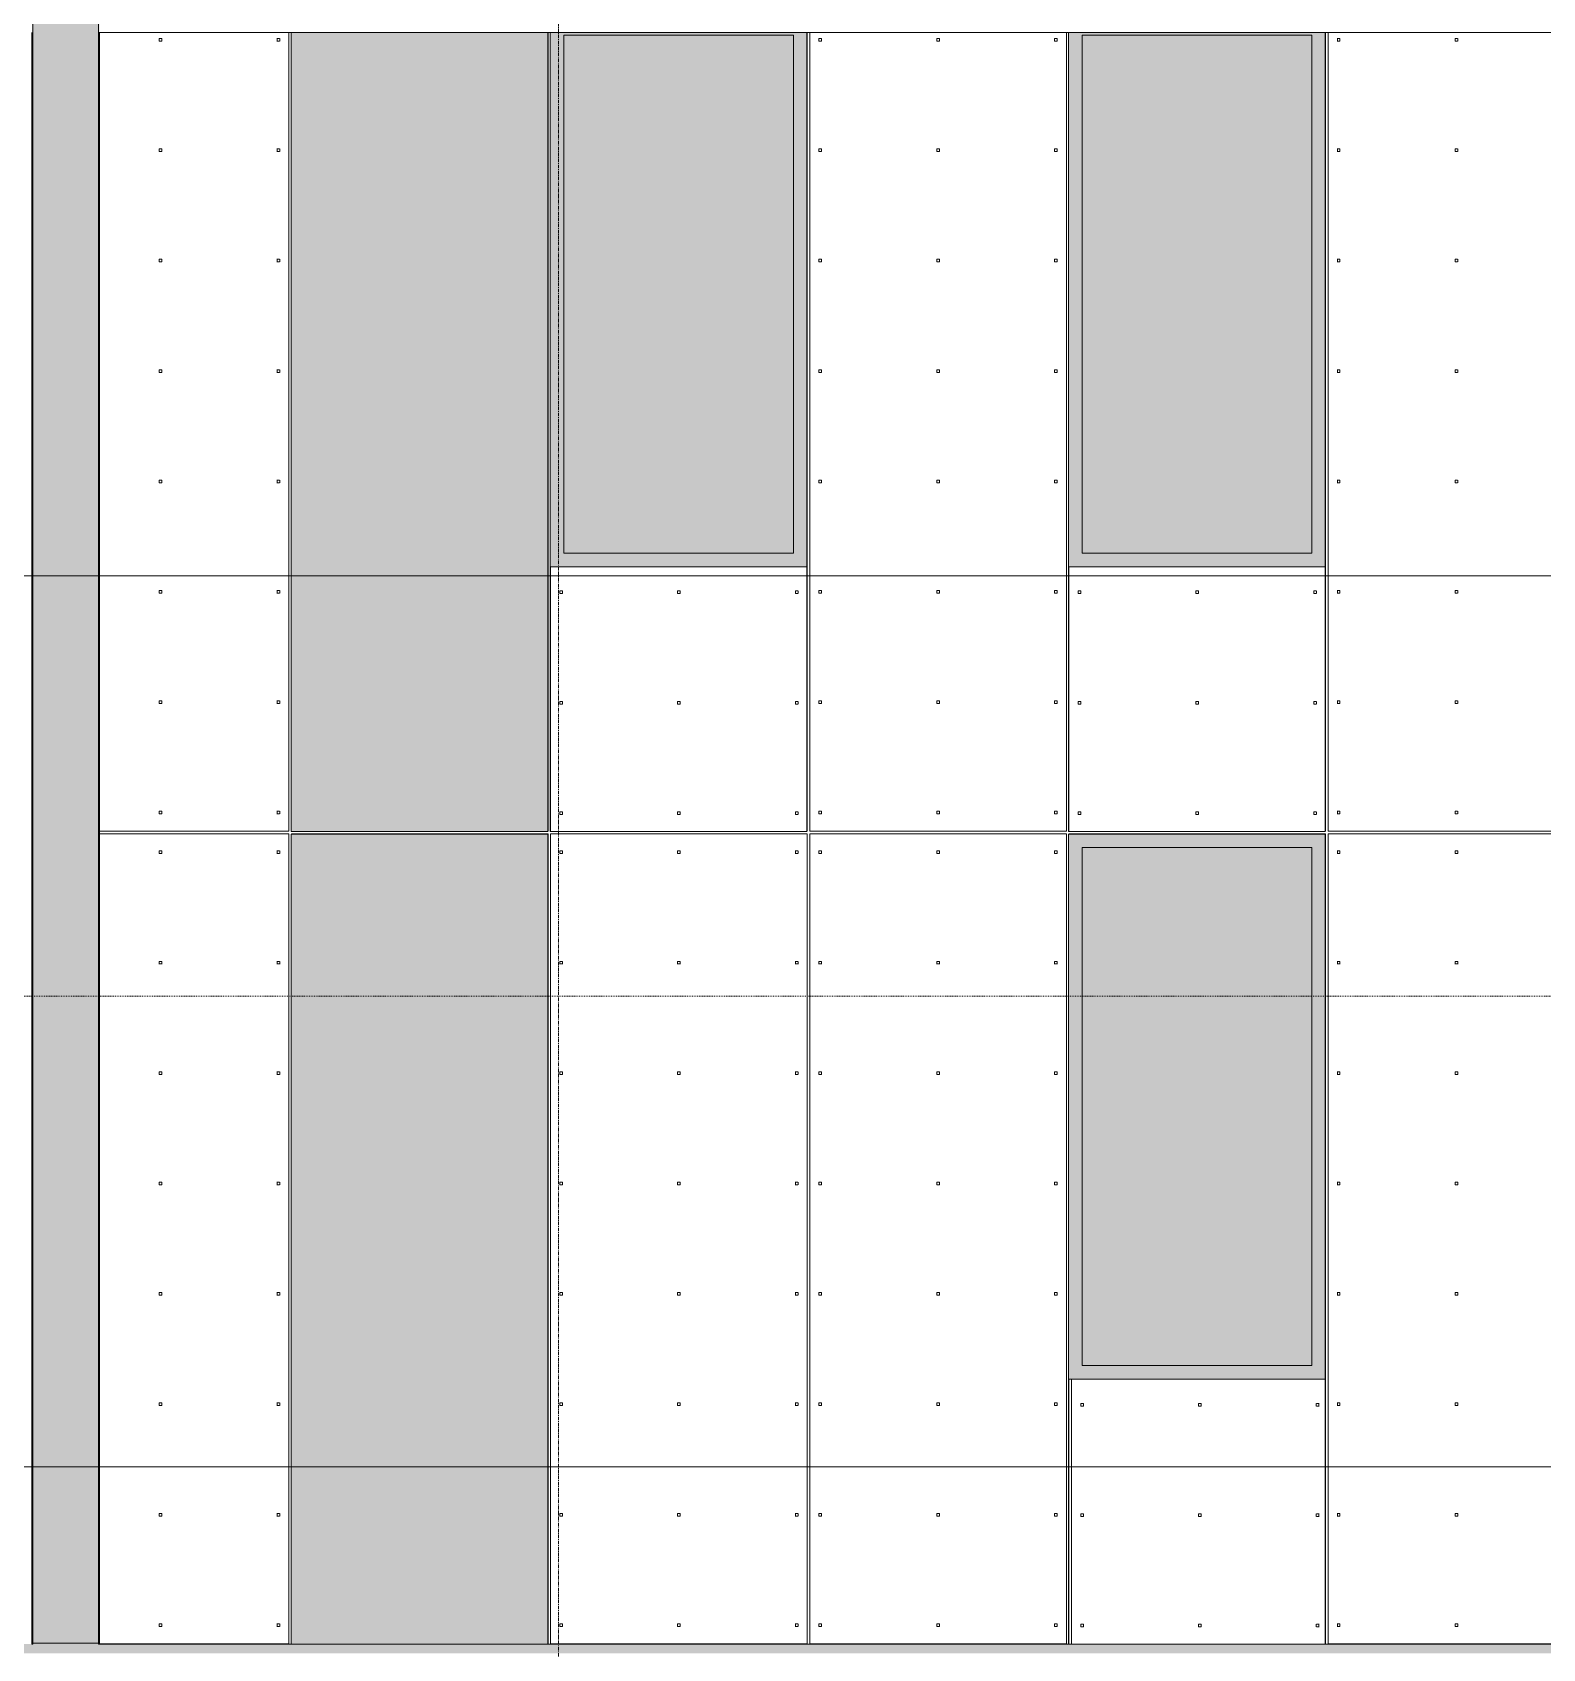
# Model space of a CAD drawing. Header units: inches. Extents: x -4179 to 1631, y -360 to 585.
# Drawn here: x -3559.3 to -3335.5, y 109.1 to 348.5 of the extents above; entities that cross this region are included whole.
import ezdxf

# ---------------------------------------------------------------- set-up
doc = ezdxf.new("R2010")
doc.units = ezdxf.units.IN
doc.header["$MEASUREMENT"] = 0
doc.linetypes.add('Aligning Line 1_8_', pattern=[0.25, 0.125, -0.125])
doc.linetypes.add('Grid Line 1_2_', pattern=[0.875, 0.5, -0.125, 0.125, -0.125])
for name, color, linetype, lineweight in [('0-1', 7, 'Continuous', 5), ('A-CLNG', 13, 'Continuous', 13), ('A-CLNG-1', 13, 'Continuous', 5), ('A-FLOR-LEVL-1', 51, 'Grid Line 1_2_', 9), ('A-GENM', 5, 'Continuous', 9), ('A-GLAZ', 151, 'Continuous', 13), ('A-GLAZ-1', 251, 'Continuous', 9), ('A-WALL', 113, 'Continuous', 13), ('A-WALL-PATT-1', 251, 'Continuous', 9), ('G-ANNO-SYMB', 111, 'Aligning Line 1_8_', 9), ('S-GRID-1', 1, 'Grid Line 1_2_', 9)]:
    doc.layers.add(name, color=color, linetype=linetype, lineweight=lineweight)

# ---------------------------------------------------------------- blocks, each defined once
blk = doc.blocks.new('CTR - 2nd Phase_rvt-1-BUILDING ELEVATION - WEST')
at = {"layer": 'A-FLOR-LEVL-1'}
for p, q in [((-4168.71, 268), (-1814.21, 268)), ((-4168.71, 136), (-1814.21, 136))]:
    blk.add_line(p, q, dxfattribs=at)
blk = doc.blocks.new('CTR - 1st Phase - Common Walls_rvt-1-BUILDING ELEVATION - WEST')
at = {"layer": 'A-FLOR-LEVL-1'}
for p, q in [((-4168.71, 268), (-1814.21, 268)), ((-4168.71, 136), (-1814.21, 136))]:
    blk.add_line(p, q, dxfattribs=at)
blk = doc.blocks.new('CTR - 1st Phase -Stairs _ Elevators_rvt-1-BUILDING ELEVATION - WEST')
at = {"layer": 'A-FLOR-LEVL-1'}
for p, q in [((-4168.71, 268), (-1814.21, 268)), ((-4168.71, 136), (-1814.21, 136))]:
    blk.add_line(p, q, dxfattribs=at)
blk = doc.blocks.new('Basic Wall _ EXT - FIBER CEMENT - LARGE - ___-2162463-BUILDING ELEVATION - WEST')
at = {"layer": 'A-WALL'}
for p, q in [((-3549.34, 348.53), (-3549.34, 348.55)), ((-3549.34, 348.51), (-3549.34, 348.53)), ((-3549.34, 348.51), (-3300.91, 348.51))]:
    blk.add_line(p, q, dxfattribs=at)
blk = doc.blocks.new('_THE_ WINDOW _ DOOR - Window - 3rd Floor-V7-BUILDING ELEVATION - WEST')
at = {"layer": 'A-GLAZ'}
h = blk.add_hatch(color=256, dxfattribs=at)
h.paths.add_polyline_path([(-3405.74, 269.37), (-3367.71, 269.37), (-3367.71, 348.51), (-3405.74, 348.51), (-3405.74, 343.6)], flags=0)
h.paths.add_polyline_path([(-3390.6, 271.37), (-3403.74, 271.37), (-3403.74, 348.12), (-3369.71, 348.12), (-3369.71, 271.37)], flags=0)
blk.add_hatch(color=256, dxfattribs=at).paths.add_polyline_path([(-3403.74, 271.37), (-3369.71, 271.37), (-3369.71, 348.12), (-3403.74, 348.12), (-3403.74, 305.4)], flags=0)
at = {"layer": 'A-GLAZ-1'}
h = blk.add_hatch(dxfattribs=at)
h.set_pattern_fill('FP_22', color=256, style=0, pattern_type=2)
h.set_pattern_definition([(180, (-3407.48, 287.55), (38.4, 120.38), [0.392, -38.007]), (180, (-3407.48, 287.95), (38.4, 120.38), [0.392, -38.007]), (180, (-3407.48, 303.91), (38.4, 120.38), [0.392, -38.007]), (180, (-3407.48, 304.3), (38.4, 120.38), [0.392, -38.007]), (180, (-3407.48, 320.27), (38.4, 120.38), [0.392, -38.007]), (180, (-3407.48, 320.66), (38.4, 120.38), [0.392, -38.007]), (180, (-3407.48, 336.62), (38.4, 120.38), [0.392, -38.007]), (180, (-3407.48, 337.02), (38.4, 120.38), [0.392, -38.007]), (180, (-3407.48, 352.98), (38.4, 120.38), [0.392, -38.007]), (180, (-3407.48, 353.38), (38.4, 120.38), [0.392, -38.007]), (180, (-3407.48, 369.34), (38.4, 120.38), [0.392, -38.007]), (180, (-3407.48, 369.73), (38.4, 120.375), [0.392, -38.007]), (180, (-3407.48, 385.7), (38.4, 120.375), [0.392, -38.007]), (180, (-3407.48, 386.09), (38.4, 120.375), [0.392, -38.007]), (180, (-3407.48, 402.05), (38.4, 120.375), [0.392, -38.007]), (180, (-3407.48, 402.45), (38.4, 120.375), [0.392, -38.007]), (180, (-3424.93, 287.55), (38.4, 120.38), [0.392, -38.007]), (180, (-3424.93, 287.95), (38.4, 120.38), [0.392, -38.007]), (180, (-3424.93, 303.91), (38.4, 120.38), [0.392, -38.007]), (180, (-3424.93, 304.3), (38.4, 120.38), [0.392, -38.007]), (180, (-3424.93, 320.27), (38.4, 120.38), [0.392, -38.007]), (180, (-3424.93, 320.66), (38.4, 120.38), [0.392, -38.007]), (180, (-3424.93, 336.62), (38.4, 120.38), [0.392, -38.007]), (180, (-3424.93, 337.02), (38.4, 120.38), [0.392, -38.007]), (180, (-3424.93, 352.98), (38.4, 120.38), [0.392, -38.007]), (180, (-3424.93, 353.38), (38.4, 120.38), [0.392, -38.007]), (180, (-3424.93, 369.34), (38.4, 120.375), [0.392, -38.007]), (180, (-3424.93, 369.73), (38.4, 120.375), [0.392, -38.007]), (180, (-3424.93, 385.7), (38.4, 120.375), [0.392, -38.007]), (180, (-3424.93, 386.09), (38.4, 120.375), [0.392, -38.007]), (180, (-3424.93, 402.05), (38.4, 120.375), [0.392, -38.007]), (180, (-3424.93, 402.45), (38.4, 120.375), [0.392, -38.007]), (180, (-3442.38, 287.55), (38.4, 120.38), [0.392, -38.007]), (180, (-3442.38, 287.95), (38.4, 120.38), [0.392, -38.007]), (180, (-3442.38, 303.91), (38.4, 120.38), [0.392, -38.007]), (180, (-3442.38, 304.3), (38.4, 120.38), [0.392, -38.007]), (180, (-3442.38, 320.27), (38.4, 120.38), [0.392, -38.007]), (180, (-3442.38, 320.66), (38.4, 120.38), [0.392, -38.007]), (180, (-3442.38, 336.62), (38.4, 120.38), [0.392, -38.007]), (180, (-3442.38, 337.02), (38.4, 120.38), [0.392, -38.007]), (180, (-3442.38, 352.98), (38.4, 120.38), [0.392, -38.007]), (180, (-3442.38, 353.38), (38.4, 120.38), [0.392, -38.007]), (180, (-3442.38, 369.34), (38.4, 120.375), [0.392, -38.007]), (180, (-3442.38, 369.73), (38.4, 120.375), [0.392, -38.007]), (180, (-3442.38, 385.7), (38.4, 120.375), [0.392, -38.007]), (180, (-3442.38, 386.09), (38.4, 120.375), [0.392, -38.007]), (180, (-3442.38, 402.05), (38.4, 120.375), [0.392, -38.007]), (180, (-3442.38, 402.45), (38.4, 120.375), [0.392, -38.007]), (90, (-3405.736, 285), (38.4, -2e-15), [120, -0.375]), (90, (-3406.11, 285), (38.4, -2e-15), [120, -0.375]), (90, (-3407.477, 287.554), (38.4, -2e-15), [0.392, -119.982]), (90, (-3407.477, 303.91), (38.4, -2e-15), [0.392, -119.982]), (90, (-3407.477, 320.268), (38.4, -2e-15), [0.392, -119.982]), (90, (-3407.477, 336.625), (38.4, -2e-15), [0.392, -119.982]), (90, (-3407.477, 352.982), (38.4, -2e-15), [0.392, -119.982]), (90, (-3407.477, 369.34), (38.4, -2e-15), [0.392, -119.982]), (90, (-3407.477, 385.697), (38.4, -2e-15), [0.392, -119.982]), (90, (-3407.477, 402.054), (38.4, -2e-15), [0.392, -119.982]), (90, (-3407.87, 287.554), (38.4, -2e-15), [0.392, -119.982]), (90, (-3407.87, 303.91), (38.4, -2e-15), [0.392, -119.982]), (90, (-3407.87, 320.268), (38.4, -2e-15), [0.392, -119.982]), (90, (-3407.87, 336.625), (38.4, -2e-15), [0.392, -119.982]), (90, (-3407.87, 352.982), (38.4, -2e-15), [0.392, -119.982]), (90, (-3407.87, 369.34), (38.4, -2e-15), [0.392, -119.982]), (90, (-3407.87, 385.697), (38.4, -2e-15), [0.392, -119.982]), (90, (-3407.87, 402.054), (38.4, -2e-15), [0.392, -119.982]), (90, (-3424.927, 287.554), (38.4, -2e-15), [0.392, -119.982]), (90, (-3424.927, 303.91), (38.4, -2e-15), [0.392, -119.982]), (90, (-3424.927, 320.268), (38.4, -2e-15), [0.392, -119.982]), (90, (-3424.927, 336.625), (38.4, -2e-15), [0.392, -119.982]), (90, (-3424.927, 352.982), (38.4, -2e-15), [0.392, -119.982]), (90, (-3424.927, 369.34), (38.4, -2e-15), [0.392, -119.982]), (90, (-3424.927, 385.697), (38.4, -2e-15), [0.392, -119.982]), (90, (-3424.927, 402.054), (38.4, -2e-15), [0.392, -119.982]), (90, (-3425.32, 287.554), (38.4, -2e-15), [0.392, -119.982]), (90, (-3425.32, 303.91), (38.4, -2e-15), [0.392, -119.982]), (90, (-3425.32, 320.268), (38.4, -2e-15), [0.392, -119.982]), (90, (-3425.32, 336.625), (38.4, -2e-15), [0.392, -119.982]), (90, (-3425.32, 352.982), (38.4, -2e-15), [0.392, -119.982]), (90, (-3425.32, 369.34), (38.4, -2e-15), [0.392, -119.982]), (90, (-3425.32, 385.697), (38.4, -2e-15), [0.392, -119.982]), (90, (-3425.32, 402.054), (38.4, -2e-15), [0.392, -119.982]), (90, (-3442.377, 287.554), (38.4, -2e-15), [0.392, -119.982]), (90, (-3442.377, 303.91), (38.4, -2e-15), [0.392, -119.982]), (90, (-3442.377, 320.268), (38.4, -2e-15), [0.392, -119.982]), (90, (-3442.377, 336.625), (38.4, -2e-15), [0.392, -119.982]), (90, (-3442.377, 352.982), (38.4, -2e-15), [0.392, -119.982]), (90, (-3442.377, 369.34), (38.4, -2e-15), [0.392, -119.982]), (90, (-3442.377, 385.697), (38.4, -2e-15), [0.392, -119.982]), (90, (-3442.377, 402.054), (38.4, -2e-15), [0.392, -119.982]), (90, (-3442.77, 287.554), (38.4, -2e-15), [0.392, -119.982]), (90, (-3442.77, 303.91), (38.4, -2e-15), [0.392, -119.982]), (90, (-3442.77, 320.268), (38.4, -2e-15), [0.392, -119.982]), (90, (-3442.77, 336.625), (38.4, -2e-15), [0.392, -119.982]), (90, (-3442.77, 352.982), (38.4, -2e-15), [0.392, -119.982]), (90, (-3442.77, 369.34), (38.4, -2e-15), [0.392, -119.982]), (90, (-3442.77, 385.697), (38.4, -2e-15), [0.392, -119.982]), (90, (-3442.77, 402.054), (38.4, -2e-15), [0.392, -119.982]), (0, (-3444.14, 284.62), (38.4, 120.38), [38.025, -0.375]), (0, (-3444.14, 285), (38.4, 120.38), [38.025, -0.375])])
h.paths.add_polyline_path([(-3367.71, 230.12), (-3367.71, 269.37), (-3405.74, 269.37), (-3405.74, 230.12), (-3369.71, 230.12)], flags=0)
at = {"layer": 'A-GLAZ'}
for p, q in [((-3405.74, 348.53), (-3405.74, 269.37)), ((-3403.74, 348.12), (-3369.71, 348.12)), ((-3403.74, 271.37), (-3403.74, 348.12)), ((-3369.71, 348.12), (-3369.71, 271.37)), ((-3367.71, 269.37), (-3367.71, 348.52)), ((-3369.71, 271.37), (-3403.74, 271.37)), ((-3405.74, 269.37), (-3367.71, 269.37)), ((-3405.74, 269.37), (-3405.74, 230.12)), ((-3367.71, 230.12), (-3367.71, 269.37)), ((-3405.74, 230.12), (-3367.71, 230.12))]:
    blk.add_line(p, q, dxfattribs=at)
blk = doc.blocks.new('_THE_ WINDOW _ DOOR - hvac panel - 3rd floor-V9-BUILDING ELEVATION - WEST')
at = {"layer": 'A-GLAZ-1'}
h = blk.add_hatch(dxfattribs=at)
h.set_pattern_fill('FP_24', color=256, style=0, pattern_type=2)
h.set_pattern_definition([(180, (-3508.124, 294.812), (-1, 1), [0.5, -1.5]), (90, (-3508.374, 294.562), (1, 1), [0.5, -1.5])])
h.paths.add_polyline_path([(-3482.91, 230.12), (-3482.91, 348.51), (-3520.94, 348.51), (-3520.94, 230.12), (-3507.32, 230.12)], flags=0)
at = {"layer": 'A-GLAZ'}
for p, q in [((-3520.94, 348.52), (-3520.94, 230.12)), ((-3482.91, 230.12), (-3482.91, 348.52)), ((-3520.94, 230.12), (-3482.91, 230.12))]:
    blk.add_line(p, q, dxfattribs=at)
blk = doc.blocks.new('_THE_ WINDOW _ DOOR - Window - 2nd Floor-2113400-BUILDING ELEVATION - WEST')
at = {"layer": 'A-GLAZ'}
h = blk.add_hatch(color=256, dxfattribs=at)
h.paths.add_polyline_path([(-2443.36, 149), (-2407.34, 149), (-2407.34, 229.75), (-2445.36, 229.75), (-2445.36, 149)], flags=0)
h.paths.add_polyline_path([(-2443.36, 151), (-2443.36, 227.75), (-2409.34, 227.75), (-2409.34, 151)], flags=0)
blk.add_hatch(color=256, dxfattribs=at).paths.add_polyline_path([(-2443.36, 151), (-2409.34, 151), (-2409.34, 227.75), (-2443.36, 227.75), (-2443.36, 160.21)], flags=0)
at = {"layer": 'A-GLAZ-1'}
h = blk.add_hatch(dxfattribs=at)
h.set_pattern_fill('FP_25', color=256, style=0, pattern_type=2)
h.set_pattern_definition([(180, (-2447.1, 167.18), (38.4, 120.38), [0.392, -38.007]), (180, (-2447.1, 167.57), (38.4, 120.38), [0.392, -38.007]), (180, (-2447.1, 183.54), (38.4, 120.38), [0.392, -38.007]), (180, (-2447.1, 183.93), (38.4, 120.38), [0.392, -38.007]), (180, (-2447.1, 199.89), (38.4, 120.38), [0.392, -38.007]), (180, (-2447.1, 200.29), (38.4, 120.38), [0.392, -38.007]), (180, (-2447.1, 216.25), (38.4, 120.38), [0.392, -38.007]), (180, (-2447.1, 216.64), (38.4, 120.38), [0.392, -38.007]), (180, (-2447.1, 232.61), (38.4, 120.38), [0.392, -38.007]), (180, (-2447.1, 233), (38.4, 120.38), [0.392, -38.007]), (180, (-2447.1, 248.96), (38.4, 120.38), [0.392, -38.007]), (180, (-2447.1, 249.36), (38.4, 120.375), [0.392, -38.007]), (180, (-2447.1, 265.32), (38.4, 120.375), [0.392, -38.007]), (180, (-2447.1, 265.71), (38.4, 120.375), [0.392, -38.007]), (180, (-2447.1, 281.68), (38.4, 120.375), [0.392, -38.007]), (180, (-2447.1, 282.07), (38.4, 120.375), [0.392, -38.007]), (180, (-2464.55, 167.18), (38.4, 120.38), [0.392, -38.007]), (180, (-2464.55, 167.57), (38.4, 120.38), [0.392, -38.007]), (180, (-2464.55, 183.54), (38.4, 120.38), [0.392, -38.007]), (180, (-2464.55, 183.93), (38.4, 120.38), [0.392, -38.007]), (180, (-2464.55, 199.89), (38.4, 120.38), [0.392, -38.007]), (180, (-2464.55, 200.29), (38.4, 120.38), [0.392, -38.007]), (180, (-2464.55, 216.25), (38.4, 120.38), [0.392, -38.007]), (180, (-2464.55, 216.64), (38.4, 120.38), [0.392, -38.007]), (180, (-2464.55, 232.61), (38.4, 120.38), [0.392, -38.007]), (180, (-2464.55, 233), (38.4, 120.38), [0.392, -38.007]), (180, (-2464.55, 248.96), (38.4, 120.375), [0.392, -38.007]), (180, (-2464.55, 249.36), (38.4, 120.375), [0.392, -38.007]), (180, (-2464.55, 265.32), (38.4, 120.375), [0.392, -38.007]), (180, (-2464.55, 265.71), (38.4, 120.375), [0.392, -38.007]), (180, (-2464.55, 281.68), (38.4, 120.375), [0.392, -38.007]), (180, (-2464.55, 282.07), (38.4, 120.375), [0.392, -38.007]), (180, (-2482, 167.18), (38.4, 120.38), [0.392, -38.007]), (180, (-2482, 167.57), (38.4, 120.38), [0.392, -38.007]), (180, (-2482, 183.54), (38.4, 120.38), [0.392, -38.007]), (180, (-2482, 183.93), (38.4, 120.38), [0.392, -38.007]), (180, (-2482, 199.89), (38.4, 120.38), [0.392, -38.007]), (180, (-2482, 200.29), (38.4, 120.38), [0.392, -38.007]), (180, (-2482, 216.25), (38.4, 120.38), [0.392, -38.007]), (180, (-2482, 216.64), (38.4, 120.38), [0.392, -38.007]), (180, (-2482, 232.61), (38.4, 120.38), [0.392, -38.007]), (180, (-2482, 233), (38.4, 120.38), [0.392, -38.007]), (180, (-2482, 248.96), (38.4, 120.375), [0.392, -38.007]), (180, (-2482, 249.36), (38.4, 120.375), [0.392, -38.007]), (180, (-2482, 265.32), (38.4, 120.375), [0.392, -38.007]), (180, (-2482, 265.71), (38.4, 120.375), [0.392, -38.007]), (180, (-2482, 281.68), (38.4, 120.375), [0.392, -38.007]), (180, (-2482, 282.07), (38.4, 120.375), [0.392, -38.007]), (90, (-2445.36, 164.625), (38.4, -2e-15), [120, -0.375]), (90, (-2445.736, 164.625), (38.4, -2e-15), [120, -0.375]), (90, (-2447.102, 167.18), (38.4, -2e-15), [0.392, -119.982]), (90, (-2447.102, 183.536), (38.4, -2e-15), [0.392, -119.982]), (90, (-2447.102, 199.893), (38.4, -2e-15), [0.392, -119.982]), (90, (-2447.102, 216.25), (38.4, -2e-15), [0.392, -119.982]), (90, (-2447.102, 232.607), (38.4, -2e-15), [0.392, -119.982]), (90, (-2447.102, 248.964), (38.4, -2e-15), [0.392, -119.982]), (90, (-2447.102, 265.322), (38.4, -2e-15), [0.392, -119.982]), (90, (-2447.102, 281.68), (38.4, -2e-15), [0.392, -119.982]), (90, (-2447.495, 167.18), (38.4, -2e-15), [0.392, -119.982]), (90, (-2447.495, 183.536), (38.4, -2e-15), [0.392, -119.982]), (90, (-2447.495, 199.893), (38.4, -2e-15), [0.392, -119.982]), (90, (-2447.495, 216.25), (38.4, -2e-15), [0.392, -119.982]), (90, (-2447.495, 232.607), (38.4, -2e-15), [0.392, -119.982]), (90, (-2447.495, 248.964), (38.4, -2e-15), [0.392, -119.982]), (90, (-2447.495, 265.322), (38.4, -2e-15), [0.392, -119.982]), (90, (-2447.495, 281.68), (38.4, -2e-15), [0.392, -119.982]), (90, (-2464.552, 167.18), (38.4, -2e-15), [0.392, -119.982]), (90, (-2464.552, 183.536), (38.4, -2e-15), [0.392, -119.982]), (90, (-2464.552, 199.893), (38.4, -2e-15), [0.392, -119.982]), (90, (-2464.552, 216.25), (38.4, -2e-15), [0.392, -119.982]), (90, (-2464.552, 232.607), (38.4, -2e-15), [0.392, -119.982]), (90, (-2464.552, 248.964), (38.4, -2e-15), [0.392, -119.982]), (90, (-2464.552, 265.322), (38.4, -2e-15), [0.392, -119.982]), (90, (-2464.552, 281.68), (38.4, -2e-15), [0.392, -119.982]), (90, (-2464.945, 167.18), (38.4, -2e-15), [0.392, -119.982]), (90, (-2464.945, 183.536), (38.4, -2e-15), [0.392, -119.982]), (90, (-2464.945, 199.893), (38.4, -2e-15), [0.392, -119.982]), (90, (-2464.945, 216.25), (38.4, -2e-15), [0.392, -119.982]), (90, (-2464.945, 232.607), (38.4, -2e-15), [0.392, -119.982]), (90, (-2464.945, 248.964), (38.4, -2e-15), [0.392, -119.982]), (90, (-2464.945, 265.322), (38.4, -2e-15), [0.392, -119.982]), (90, (-2464.945, 281.68), (38.4, -2e-15), [0.392, -119.982]), (90, (-2482.002, 167.18), (38.4, -2e-15), [0.392, -119.982]), (90, (-2482.002, 183.536), (38.4, -2e-15), [0.392, -119.982]), (90, (-2482.002, 199.893), (38.4, -2e-15), [0.392, -119.982]), (90, (-2482.002, 216.25), (38.4, -2e-15), [0.392, -119.982]), (90, (-2482.002, 232.607), (38.4, -2e-15), [0.392, -119.982]), (90, (-2482.002, 248.964), (38.4, -2e-15), [0.392, -119.982]), (90, (-2482.002, 265.322), (38.4, -2e-15), [0.392, -119.982]), (90, (-2482.002, 281.68), (38.4, -2e-15), [0.392, -119.982]), (90, (-2482.395, 167.18), (38.4, -2e-15), [0.392, -119.982]), (90, (-2482.395, 183.536), (38.4, -2e-15), [0.392, -119.982]), (90, (-2482.395, 199.893), (38.4, -2e-15), [0.392, -119.982]), (90, (-2482.395, 216.25), (38.4, -2e-15), [0.392, -119.982]), (90, (-2482.395, 232.607), (38.4, -2e-15), [0.392, -119.982]), (90, (-2482.395, 248.964), (38.4, -2e-15), [0.392, -119.982]), (90, (-2482.395, 265.322), (38.4, -2e-15), [0.392, -119.982]), (90, (-2482.395, 281.68), (38.4, -2e-15), [0.392, -119.982]), (0, (-2483.76, 164.25), (38.4, 120.38), [38.025, -0.375]), (0, (-2483.76, 164.62), (38.4, 120.38), [38.025, -0.375])])
h.paths.add_polyline_path([(-2445.36, 109.75), (-2407.34, 109.75), (-2407.34, 149), (-2445.36, 149), (-2445.36, 112)], flags=0)
at = {"layer": 'A-GLAZ'}
for p, q in [((-2445.36, 229.75), (-2445.36, 149)), ((-2407.34, 229.75), (-2445.36, 229.75)), ((-2443.36, 227.75), (-2409.34, 227.75)), ((-2443.36, 151), (-2443.36, 227.75)), ((-2409.34, 227.75), (-2409.34, 151)), ((-2407.34, 149), (-2407.34, 229.75)), ((-2409.34, 151), (-2443.36, 151)), ((-2445.36, 149), (-2407.34, 149)), ((-2445.36, 149), (-2445.36, 109.75)), ((-2407.34, 109.75), (-2407.34, 149)), ((-2445.36, 109.75), (-2407.34, 109.75))]:
    blk.add_line(p, q, dxfattribs=at)
blk = doc.blocks.new('_THE_ WINDOW _ DOOR - hvac panel - 2nd floor-2113877-BUILDING ELEVATION - WEST')
at = {"layer": 'A-GLAZ-1'}
h = blk.add_hatch(dxfattribs=at)
h.set_pattern_fill('FP_26', color=256, style=0, pattern_type=2)
h.set_pattern_definition([(0, (-2842.923, 174.437), (1, 1), [0.5, -1.5]), (90, (-2842.673, 174.187), (-1, 1), [0.5, -1.5])])
h.paths.add_polyline_path([(-2856.38, 109.75), (-2830.11, 109.75), (-2830.11, 229.75), (-2868.14, 229.75), (-2868.14, 109.75)], flags=0)
at = {"layer": 'A-GLAZ'}
for p, q in [((-2830.11, 229.75), (-2868.14, 229.75)), ((-2868.14, 109.75), (-2868.14, 229.75)), ((-2830.11, 229.75), (-2830.11, 109.75)), ((-2830.11, 109.75), (-2868.14, 109.75))]:
    blk.add_line(p, q, dxfattribs=at)
blk = doc.blocks.new('_THE_ WINDOW _ DOOR - Window - 3rd Floor-V13-BUILDING ELEVATION - WEST')
at = {"layer": 'A-GLAZ'}
h = blk.add_hatch(color=256, dxfattribs=at)
h.paths.add_polyline_path([(-3482.54, 269.37), (-3444.51, 269.37), (-3444.51, 348.51), (-3482.54, 348.51), (-3482.54, 343.6)], flags=0)
h.paths.add_polyline_path([(-3446.51, 271.37), (-3480.54, 271.37), (-3480.54, 348.12), (-3446.51, 348.12), (-3446.51, 271.4)], flags=0)
blk.add_hatch(color=256, dxfattribs=at).paths.add_polyline_path([(-3480.54, 271.37), (-3446.51, 271.37), (-3446.51, 348.12), (-3480.54, 348.12), (-3480.54, 305.4)], flags=0)
at = {"layer": 'A-GLAZ-1'}
h = blk.add_hatch(dxfattribs=at)
h.set_pattern_fill('FP_30', color=256, style=0, pattern_type=2)
h.set_pattern_definition([(180, (-3484.28, 287.55), (38.4, 120.38), [0.392, -38.007]), (180, (-3484.28, 287.95), (38.4, 120.38), [0.392, -38.007]), (180, (-3484.28, 303.91), (38.4, 120.38), [0.392, -38.007]), (180, (-3484.28, 304.3), (38.4, 120.38), [0.392, -38.007]), (180, (-3484.28, 320.27), (38.4, 120.38), [0.392, -38.007]), (180, (-3484.28, 320.66), (38.4, 120.38), [0.392, -38.007]), (180, (-3484.28, 336.62), (38.4, 120.38), [0.392, -38.007]), (180, (-3484.28, 337.02), (38.4, 120.38), [0.392, -38.007]), (180, (-3484.28, 352.98), (38.4, 120.38), [0.392, -38.007]), (180, (-3484.28, 353.38), (38.4, 120.38), [0.392, -38.007]), (180, (-3484.28, 369.34), (38.4, 120.38), [0.392, -38.007]), (180, (-3484.28, 369.73), (38.4, 120.375), [0.392, -38.007]), (180, (-3484.28, 385.7), (38.4, 120.375), [0.392, -38.007]), (180, (-3484.28, 386.09), (38.4, 120.375), [0.392, -38.007]), (180, (-3484.28, 402.05), (38.4, 120.375), [0.392, -38.007]), (180, (-3484.28, 402.45), (38.4, 120.375), [0.392, -38.007]), (180, (-3501.73, 287.55), (38.4, 120.38), [0.392, -38.007]), (180, (-3501.73, 287.95), (38.4, 120.38), [0.392, -38.007]), (180, (-3501.73, 303.91), (38.4, 120.38), [0.392, -38.007]), (180, (-3501.73, 304.3), (38.4, 120.38), [0.392, -38.007]), (180, (-3501.73, 320.27), (38.4, 120.38), [0.392, -38.007]), (180, (-3501.73, 320.66), (38.4, 120.38), [0.392, -38.007]), (180, (-3501.73, 336.62), (38.4, 120.38), [0.392, -38.007]), (180, (-3501.73, 337.02), (38.4, 120.38), [0.392, -38.007]), (180, (-3501.73, 352.98), (38.4, 120.38), [0.392, -38.007]), (180, (-3501.73, 353.38), (38.4, 120.38), [0.392, -38.007]), (180, (-3501.73, 369.34), (38.4, 120.375), [0.392, -38.007]), (180, (-3501.73, 369.73), (38.4, 120.375), [0.392, -38.007]), (180, (-3501.73, 385.7), (38.4, 120.375), [0.392, -38.007]), (180, (-3501.73, 386.09), (38.4, 120.375), [0.392, -38.007]), (180, (-3501.73, 402.05), (38.4, 120.375), [0.392, -38.007]), (180, (-3501.73, 402.45), (38.4, 120.375), [0.392, -38.007]), (180, (-3519.18, 287.55), (38.4, 120.38), [0.392, -38.007]), (180, (-3519.18, 287.95), (38.4, 120.38), [0.392, -38.007]), (180, (-3519.18, 303.91), (38.4, 120.38), [0.392, -38.007]), (180, (-3519.18, 304.3), (38.4, 120.38), [0.392, -38.007]), (180, (-3519.18, 320.27), (38.4, 120.38), [0.392, -38.007]), (180, (-3519.18, 320.66), (38.4, 120.38), [0.392, -38.007]), (180, (-3519.18, 336.62), (38.4, 120.38), [0.392, -38.007]), (180, (-3519.18, 337.02), (38.4, 120.38), [0.392, -38.007]), (180, (-3519.18, 352.98), (38.4, 120.38), [0.392, -38.007]), (180, (-3519.18, 353.38), (38.4, 120.38), [0.392, -38.007]), (180, (-3519.18, 369.34), (38.4, 120.375), [0.392, -38.007]), (180, (-3519.18, 369.73), (38.4, 120.375), [0.392, -38.007]), (180, (-3519.18, 385.7), (38.4, 120.375), [0.392, -38.007]), (180, (-3519.18, 386.09), (38.4, 120.375), [0.392, -38.007]), (180, (-3519.18, 402.05), (38.4, 120.375), [0.392, -38.007]), (180, (-3519.18, 402.45), (38.4, 120.375), [0.392, -38.007]), (90, (-3482.536, 285), (38.4, -2e-15), [120, -0.375]), (90, (-3482.91, 285), (38.4, -2e-15), [120, -0.375]), (90, (-3484.277, 287.554), (38.4, -2e-15), [0.392, -119.982]), (90, (-3484.277, 303.91), (38.4, -2e-15), [0.392, -119.982]), (90, (-3484.277, 320.268), (38.4, -2e-15), [0.392, -119.982]), (90, (-3484.277, 336.625), (38.4, -2e-15), [0.392, -119.982]), (90, (-3484.277, 352.982), (38.4, -2e-15), [0.392, -119.982]), (90, (-3484.277, 369.34), (38.4, -2e-15), [0.392, -119.982]), (90, (-3484.277, 385.697), (38.4, -2e-15), [0.392, -119.982]), (90, (-3484.277, 402.054), (38.4, -2e-15), [0.392, -119.982]), (90, (-3484.67, 287.554), (38.4, -2e-15), [0.392, -119.982]), (90, (-3484.67, 303.91), (38.4, -2e-15), [0.392, -119.982]), (90, (-3484.67, 320.268), (38.4, -2e-15), [0.392, -119.982]), (90, (-3484.67, 336.625), (38.4, -2e-15), [0.392, -119.982]), (90, (-3484.67, 352.982), (38.4, -2e-15), [0.392, -119.982]), (90, (-3484.67, 369.34), (38.4, -2e-15), [0.392, -119.982]), (90, (-3484.67, 385.697), (38.4, -2e-15), [0.392, -119.982]), (90, (-3484.67, 402.054), (38.4, -2e-15), [0.392, -119.982]), (90, (-3501.727, 287.554), (38.4, -2e-15), [0.392, -119.982]), (90, (-3501.727, 303.91), (38.4, -2e-15), [0.392, -119.982]), (90, (-3501.727, 320.268), (38.4, -2e-15), [0.392, -119.982]), (90, (-3501.727, 336.625), (38.4, -2e-15), [0.392, -119.982]), (90, (-3501.727, 352.982), (38.4, -2e-15), [0.392, -119.982]), (90, (-3501.727, 369.34), (38.4, -2e-15), [0.392, -119.982]), (90, (-3501.727, 385.697), (38.4, -2e-15), [0.392, -119.982]), (90, (-3501.727, 402.054), (38.4, -2e-15), [0.392, -119.982]), (90, (-3502.12, 287.554), (38.4, -2e-15), [0.392, -119.982]), (90, (-3502.12, 303.91), (38.4, -2e-15), [0.392, -119.982]), (90, (-3502.12, 320.268), (38.4, -2e-15), [0.392, -119.982]), (90, (-3502.12, 336.625), (38.4, -2e-15), [0.392, -119.982]), (90, (-3502.12, 352.982), (38.4, -2e-15), [0.392, -119.982]), (90, (-3502.12, 369.34), (38.4, -2e-15), [0.392, -119.982]), (90, (-3502.12, 385.697), (38.4, -2e-15), [0.392, -119.982]), (90, (-3502.12, 402.054), (38.4, -2e-15), [0.392, -119.982]), (90, (-3519.177, 287.554), (38.4, -2e-15), [0.392, -119.982]), (90, (-3519.177, 303.91), (38.4, -2e-15), [0.392, -119.982]), (90, (-3519.177, 320.268), (38.4, -2e-15), [0.392, -119.982]), (90, (-3519.177, 336.625), (38.4, -2e-15), [0.392, -119.982]), (90, (-3519.177, 352.982), (38.4, -2e-15), [0.392, -119.982]), (90, (-3519.177, 369.34), (38.4, -2e-15), [0.392, -119.982]), (90, (-3519.177, 385.697), (38.4, -2e-15), [0.392, -119.982]), (90, (-3519.177, 402.054), (38.4, -2e-15), [0.392, -119.982]), (90, (-3519.57, 287.554), (38.4, -2e-15), [0.392, -119.982]), (90, (-3519.57, 303.91), (38.4, -2e-15), [0.392, -119.982]), (90, (-3519.57, 320.268), (38.4, -2e-15), [0.392, -119.982]), (90, (-3519.57, 336.625), (38.4, -2e-15), [0.392, -119.982]), (90, (-3519.57, 352.982), (38.4, -2e-15), [0.392, -119.982]), (90, (-3519.57, 369.34), (38.4, -2e-15), [0.392, -119.982]), (90, (-3519.57, 385.697), (38.4, -2e-15), [0.392, -119.982]), (90, (-3519.57, 402.054), (38.4, -2e-15), [0.392, -119.982]), (0, (-3520.94, 284.62), (38.4, 120.38), [38.025, -0.375]), (0, (-3520.94, 285), (38.4, 120.38), [38.025, -0.375])])
h.paths.add_polyline_path([(-3444.51, 230.12), (-3444.51, 269.37), (-3482.54, 269.37), (-3482.54, 230.12)], flags=0)
at = {"layer": 'A-GLAZ'}
for p, q in [((-3482.54, 348.52), (-3482.54, 269.37)), ((-3480.54, 348.12), (-3446.51, 348.12)), ((-3480.54, 271.37), (-3480.54, 348.12)), ((-3446.51, 348.12), (-3446.51, 271.37)), ((-3444.51, 269.37), (-3444.51, 348.53)), ((-3446.51, 271.37), (-3480.54, 271.37)), ((-3482.54, 269.37), (-3444.51, 269.37)), ((-3482.54, 269.37), (-3482.54, 230.12)), ((-3444.51, 230.12), (-3444.51, 269.37)), ((-3482.54, 230.12), (-3444.51, 230.12))]:
    blk.add_line(p, q, dxfattribs=at)
blk = doc.blocks.new('Family1 - SCUPPER-2162046-BUILDING ELEVATION - WEST')
at = {"layer": 'A-GENM'}
for points in [[(-3300.91, 401.5), (-3300.79, 401.5), (-3300.79, 418.54), (-3300.91, 418.54), (-3300.91, 402.52)], [(-3295.35, 401.5), (-3291.04, 401.5), (-3291.04, 418.54), (-3300.79, 418.54), (-3300.79, 401.5)], [(-3290.91, 401.5), (-3290.91, 418.54), (-3291.04, 418.54), (-3291.04, 401.5)], [(-3300.91, 109.75), (-3300.79, 109.75), (-3300.79, 395.5), (-3300.91, 395.5), (-3300.91, 109.87)], [(-3300.79, 109.87), (-3291.04, 109.87), (-3291.04, 395.5), (-3300.79, 395.5), (-3300.79, 160.21)], [(-3291.04, 109.75), (-3290.91, 109.75), (-3290.91, 395.5), (-3291.04, 395.5), (-3291.04, 109.87)]]:
    blk.add_hatch(color=256, dxfattribs=at).paths.add_polyline_path(points, flags=0)
h = blk.add_hatch(color=256, dxfattribs=at)
h.paths.add_polyline_path([(-3300.91, 395.5), (-3290.91, 395.5), (-3290.91, 401.5), (-3300.91, 401.5), (-3300.91, 395.62)], flags=0)
h.paths.add_polyline_path([(-3291.04, 395.62), (-3300.79, 395.62), (-3300.79, 401.37), (-3291.04, 401.37)], flags=0)
for p, q in [((-3300.91, 401.5), (-3300.91, 418.54)), ((-3300.79, 401.5), (-3300.79, 418.54)), ((-3291.04, 401.5), (-3291.04, 418.54)), ((-3290.91, 401.5), (-3290.91, 418.54)), ((-3290.91, 401.5), (-3300.91, 401.5)), ((-3300.91, 401.5), (-3300.91, 395.5)), ((-3300.79, 395.62), (-3300.79, 401.37)), ((-3300.79, 401.37), (-3291.04, 401.37)), ((-3291.04, 401.37), (-3291.04, 395.62)), ((-3290.91, 395.5), (-3290.91, 401.5)), ((-3300.91, 353), (-3300.91, 395.5)), ((-3300.91, 395.5), (-3290.91, 395.5)), ((-3291.04, 395.62), (-3300.79, 395.62)), ((-3300.79, 109.75), (-3300.79, 395.5)), ((-3291.04, 109.75), (-3291.04, 395.5)), ((-3290.91, 353), (-3290.91, 395.5)), ((-3300.91, 109.75), (-3300.91, 348.52)), ((-3290.91, 109.75), (-3290.91, 348.52)), ((-3300.79, 109.75), (-3300.91, 109.75)), ((-3290.91, 109.75), (-3291.04, 109.75))]:
    blk.add_line(p, q, dxfattribs=at)

msp = doc.modelspace()

# ---------------------------------------------------------------- hatches: boundary and pattern name
at = {"layer": 'A-CLNG-1'}
msp.add_hatch(color=256, dxfattribs=at).paths.add_polyline_path([(-3860.4737, 108.375), (-2638.6737, 108.375), (-2638.6737, 109.875), (-2647.9862, 109.875), (-2647.9862, 109.75), (-2935.0612, 109.75), (-2935.0612, 109.875), (-2944.8112, 109.875), (-2944.8112, 109.75), (-3291.0362, 109.75), (-3291.0362, 109.875), (-3300.7862, 109.875), (-3300.7862, 109.75), (-3549.4612, 109.75), (-3549.4612, 109.875), (-3559.2112, 109.875), (-3559.2112, 109.75), (-3860.4737, 109.75), (-3860.4737, 108.6331)], flags=0)
at = {"layer": 'A-WALL-PATT-1'}
h = msp.add_hatch(dxfattribs=at)
h.set_pattern_fill('FP_13', color=256, style=0, pattern_type=2)
h.set_pattern_definition([(0, (-3865.17, 112.3), (-38.4, 120.375), [0.392, -38.007]), (0, (-3865.17, 112.7), (-38.4, 120.375), [0.392, -38.007]), (0, (-3865.17, 128.66), (-38.4, 120.375), [0.392, -38.007]), (0, (-3865.17, 129.05), (-38.4, 120.375), [0.392, -38.007]), (0, (-3865.17, 145.02), (-38.4, 120.375), [0.392, -38.007]), (0, (-3865.17, 145.41), (-38.4, 120.375), [0.392, -38.007]), (0, (-3865.17, 161.38), (-38.4, 120.375), [0.392, -38.007]), (0, (-3865.17, 161.77), (-38.4, 120.375), [0.392, -38.007]), (0, (-3865.17, 177.73), (-38.4, 120.375), [0.392, -38.007]), (0, (-3865.17, 178.12), (-38.4, 120.375), [0.392, -38.007]), (0, (-3865.17, 194.09), (-38.4, 120.375), [0.392, -38.007]), (0, (-3865.17, 194.48), (-38.4, 120.375), [0.392, -38.007]), (0, (-3865.17, 210.45), (-38.4, 120.375), [0.392, -38.007]), (0, (-3865.17, 210.84), (-38.4, 120.375), [0.392, -38.007]), (0, (-3865.17, 226.8), (-38.4, 120.375), [0.392, -38.007]), (0, (-3865.17, 227.2), (-38.4, 120.375), [0.392, -38.007]), (0, (-3847.72, 112.3), (-38.4, 120.375), [0.392, -38.007]), (0, (-3847.72, 112.7), (-38.4, 120.375), [0.392, -38.007]), (0, (-3847.72, 128.66), (-38.4, 120.375), [0.392, -38.007]), (0, (-3847.72, 129.05), (-38.4, 120.375), [0.392, -38.007]), (0, (-3847.72, 145.02), (-38.4, 120.375), [0.392, -38.007]), (0, (-3847.72, 145.41), (-38.4, 120.375), [0.392, -38.007]), (0, (-3847.72, 161.38), (-38.4, 120.375), [0.392, -38.007]), (0, (-3847.72, 161.77), (-38.4, 120.375), [0.392, -38.007]), (0, (-3847.72, 177.73), (-38.4, 120.375), [0.392, -38.007]), (0, (-3847.72, 178.12), (-38.4, 120.375), [0.392, -38.007]), (0, (-3847.72, 194.09), (-38.4, 120.375), [0.392, -38.007]), (0, (-3847.72, 194.48), (-38.4, 120.375), [0.392, -38.007]), (0, (-3847.72, 210.45), (-38.4, 120.375), [0.392, -38.007]), (0, (-3847.72, 210.84), (-38.4, 120.375), [0.392, -38.007]), (0, (-3847.72, 226.8), (-38.4, 120.375), [0.392, -38.007]), (0, (-3847.72, 227.2), (-38.4, 120.375), [0.392, -38.007]), (0, (-3830.27, 112.3), (-38.4, 120.375), [0.392, -38.007]), (0, (-3830.27, 112.7), (-38.4, 120.375), [0.392, -38.007]), (0, (-3830.27, 128.66), (-38.4, 120.375), [0.392, -38.007]), (0, (-3830.27, 129.05), (-38.4, 120.375), [0.392, -38.007]), (0, (-3830.27, 145.02), (-38.4, 120.375), [0.392, -38.007]), (0, (-3830.27, 145.41), (-38.4, 120.375), [0.392, -38.007]), (0, (-3830.27, 161.38), (-38.4, 120.375), [0.392, -38.007]), (0, (-3830.27, 161.77), (-38.4, 120.375), [0.392, -38.007]), (0, (-3830.27, 177.73), (-38.4, 120.375), [0.392, -38.007]), (0, (-3830.27, 178.12), (-38.4, 120.375), [0.392, -38.007]), (0, (-3830.27, 194.09), (-38.4, 120.375), [0.392, -38.007]), (0, (-3830.27, 194.48), (-38.4, 120.375), [0.392, -38.007]), (0, (-3830.27, 210.45), (-38.4, 120.375), [0.392, -38.007]), (0, (-3830.27, 210.84), (-38.4, 120.375), [0.392, -38.007]), (0, (-3830.27, 226.8), (-38.4, 120.375), [0.392, -38.007]), (0, (-3830.27, 227.2), (-38.4, 120.375), [0.392, -38.007]), (90, (-3866.91, 109.75), (-38.4, 2e-15), [120, -0.375]), (90, (-3866.536, 109.75), (-38.4, 2e-15), [120, -0.375]), (90, (-3865.17, 112.304), (-38.4, 2e-15), [0.392, -119.982]), (90, (-3865.17, 128.66), (-38.4, 2e-15), [0.392, -119.982]), (90, (-3865.17, 145.018), (-38.4, 2e-15), [0.392, -119.982]), (90, (-3865.17, 161.375), (-38.4, 2e-15), [0.392, -119.982]), (90, (-3865.17, 177.732), (-38.4, 2e-15), [0.392, -119.982]), (90, (-3865.17, 194.09), (-38.4, 2e-15), [0.392, -119.982]), (90, (-3865.17, 210.447), (-38.4, 2e-15), [0.392, -119.982]), (90, (-3865.17, 226.804), (-38.4, 2e-15), [0.392, -119.982]), (90, (-3864.777, 112.304), (-38.4, 2e-15), [0.392, -119.982]), (90, (-3864.777, 128.66), (-38.4, 2e-15), [0.392, -119.982]), (90, (-3864.777, 145.018), (-38.4, 2e-15), [0.392, -119.982]), (90, (-3864.777, 161.375), (-38.4, 2e-15), [0.392, -119.982]), (90, (-3864.777, 177.732), (-38.4, 2e-15), [0.392, -119.982]), (90, (-3864.777, 194.09), (-38.4, 2e-15), [0.392, -119.982]), (90, (-3864.777, 210.447), (-38.4, 2e-15), [0.392, -119.982]), (90, (-3864.777, 226.804), (-38.4, 2e-15), [0.392, -119.982]), (90, (-3847.72, 112.304), (-38.4, 2e-15), [0.392, -119.982]), (90, (-3847.72, 128.66), (-38.4, 2e-15), [0.392, -119.982]), (90, (-3847.72, 145.018), (-38.4, 2e-15), [0.392, -119.982]), (90, (-3847.72, 161.375), (-38.4, 2e-15), [0.392, -119.982]), (90, (-3847.72, 177.732), (-38.4, 2e-15), [0.392, -119.982]), (90, (-3847.72, 194.09), (-38.4, 2e-15), [0.392, -119.982]), (90, (-3847.72, 210.447), (-38.4, 2e-15), [0.392, -119.982]), (90, (-3847.72, 226.804), (-38.4, 2e-15), [0.392, -119.982]), (90, (-3847.327, 112.304), (-38.4, 2e-15), [0.392, -119.982]), (90, (-3847.327, 128.66), (-38.4, 2e-15), [0.392, -119.982]), (90, (-3847.327, 145.018), (-38.4, 2e-15), [0.392, -119.982]), (90, (-3847.327, 161.375), (-38.4, 2e-15), [0.392, -119.982]), (90, (-3847.327, 177.732), (-38.4, 2e-15), [0.392, -119.982]), (90, (-3847.327, 194.09), (-38.4, 2e-15), [0.392, -119.982]), (90, (-3847.327, 210.447), (-38.4, 2e-15), [0.392, -119.982]), (90, (-3847.327, 226.804), (-38.4, 2e-15), [0.392, -119.982]), (90, (-3830.27, 112.304), (-38.4, 2e-15), [0.392, -119.982]), (90, (-3830.27, 128.66), (-38.4, 2e-15), [0.392, -119.982]), (90, (-3830.27, 145.018), (-38.4, 2e-15), [0.392, -119.982]), (90, (-3830.27, 161.375), (-38.4, 2e-15), [0.392, -119.982]), (90, (-3830.27, 177.732), (-38.4, 2e-15), [0.392, -119.982]), (90, (-3830.27, 194.09), (-38.4, 2e-15), [0.392, -119.982]), (90, (-3830.27, 210.447), (-38.4, 2e-15), [0.392, -119.982]), (90, (-3830.27, 226.804), (-38.4, 2e-15), [0.392, -119.982]), (90, (-3829.877, 112.304), (-38.4, 2e-15), [0.392, -119.982]), (90, (-3829.877, 128.66), (-38.4, 2e-15), [0.392, -119.982]), (90, (-3829.877, 145.018), (-38.4, 2e-15), [0.392, -119.982]), (90, (-3829.877, 161.375), (-38.4, 2e-15), [0.392, -119.982]), (90, (-3829.877, 177.732), (-38.4, 2e-15), [0.392, -119.982]), (90, (-3829.877, 194.09), (-38.4, 2e-15), [0.392, -119.982]), (90, (-3829.877, 210.447), (-38.4, 2e-15), [0.392, -119.982]), (90, (-3829.877, 226.804), (-38.4, 2e-15), [0.392, -119.982]), (180, (-3828.51, 109.38), (-38.4, 120.375), [38.025, -0.375]), (180, (-3828.51, 109.75), (-38.4, 120.375), [38.025, -0.375])])
h.paths.add_polyline_path([(-3482.9112, 109.75), (-3405.7362, 109.75), (-3405.7362, 229.75), (-3367.7112, 229.75), (-3367.7112, 109.75), (-3300.9112, 109.75), (-3300.9112, 348.5081), (-3367.7112, 348.5081), (-3367.7112, 230.125), (-3405.7362, 230.125), (-3405.7362, 348.5081), (-3444.5112, 348.5081), (-3444.5112, 230.125), (-3482.5362, 230.125), (-3482.5362, 348.5081), (-3482.9112, 348.5081), (-3482.9112, 230.125), (-3520.9362, 230.125), (-3520.9362, 348.5081), (-3549.3362, 348.5081), (-3549.3362, 109.75), (-3520.9362, 109.75), (-3520.9362, 229.75), (-3482.9112, 229.75), (-3482.9112, 145.375)], flags=0)

# ---------------------------------------------------------------- linework, layer by layer
at = {"layer": 'A-CLNG'}
msp.add_line((-3559.2112, 109.875), (-3549.4612, 109.875), dxfattribs=at)
at = {"layer": 'A-FLOR-LEVL-1'}
for p, q in [((-4167.9645, 268), (-1814.9564, 268)), ((-4167.9645, 136), (-1814.9564, 136))]:
    msp.add_line(p, q, dxfattribs=at)
at = {"layer": 'A-WALL'}
for p, q in [((-3549.3362, 348.5165), (-3549.3362, 109.75)), ((-3520.9362, 230.125), (-3520.9362, 348.518)), ((-3482.9112, 348.52), (-3482.9112, 230.125)), ((-3482.5362, 230.125), (-3482.5362, 269.375)), ((-3444.5112, 269.375), (-3444.5112, 230.125)), ((-3405.7362, 230.125), (-3405.7362, 269.375)), ((-3367.7112, 269.375), (-3367.7112, 230.125)), ((-3482.9112, 230.125), (-3520.9362, 230.125)), ((-3444.5112, 230.125), (-3482.5362, 230.125)), ((-3367.7112, 230.125), (-3405.7362, 230.125)), ((-3520.9362, 109.75), (-3520.9362, 229.75)), ((-3520.9362, 229.75), (-3482.9112, 229.75)), ((-3482.9112, 229.75), (-3482.9112, 109.75)), ((-3405.7362, 109.75), (-3405.7362, 149)), ((-3367.7112, 149), (-3367.7112, 109.75)), ((-3549.3362, 109.75), (-3520.9362, 109.75)), ((-3482.9112, 109.75), (-3405.7362, 109.75)), ((-3367.7112, 109.75), (-3300.9112, 109.75))]:
    msp.add_line(p, q, dxfattribs=at)
at = {"layer": 'G-ANNO-SYMB'}
msp.add_line((-1910.8965, 205.7608), (-4072.0005, 205.7608), dxfattribs=at)
at = {"layer": 'S-GRID-1'}
msp.add_line((-3481.3237, -159.8356), (-3481.3237, 470.5), dxfattribs=at)

# ---------------------------------------------------------------- block references
at = {"layer": '0-1'}
for name in ['CTR - 2nd Phase_rvt-1-BUILDING ELEVATION - WEST', 'CTR - 1st Phase - Common Walls_rvt-1-BUILDING ELEVATION - WEST', 'CTR - 1st Phase -Stairs _ Elevators_rvt-1-BUILDING ELEVATION - WEST']:
    msp.add_blockref(name, (0, 0), dxfattribs=at)
at = {"layer": 'A-GENM'}
msp.add_blockref('Family1 - SCUPPER-2162046-BUILDING ELEVATION - WEST', (-258.425, 0), dxfattribs=at)
at = {"layer": 'A-GLAZ'}
for name, p in [('_THE_ WINDOW _ DOOR - hvac panel - 3rd floor-V9-BUILDING ELEVATION - WEST', (0, 0)), ('_THE_ WINDOW _ DOOR - Window - 3rd Floor-V13-BUILDING ELEVATION - WEST', (0, 0)), ('_THE_ WINDOW _ DOOR - Window - 3rd Floor-V7-BUILDING ELEVATION - WEST', (0, 0)), ('_THE_ WINDOW _ DOOR - hvac panel - 2nd floor-2113877-BUILDING ELEVATION - WEST', (-652.8, 0)), ('_THE_ WINDOW _ DOOR - Window - 2nd Floor-2113400-BUILDING ELEVATION - WEST', (-960.375, 0))]:
    msp.add_blockref(name, p, dxfattribs=at)
at = {"layer": 'A-WALL'}
msp.add_blockref('Basic Wall _ EXT - FIBER CEMENT - LARGE - ___-2162463-BUILDING ELEVATION - WEST', (0, 0), dxfattribs=at)

doc.saveas('drawing.dxf')
